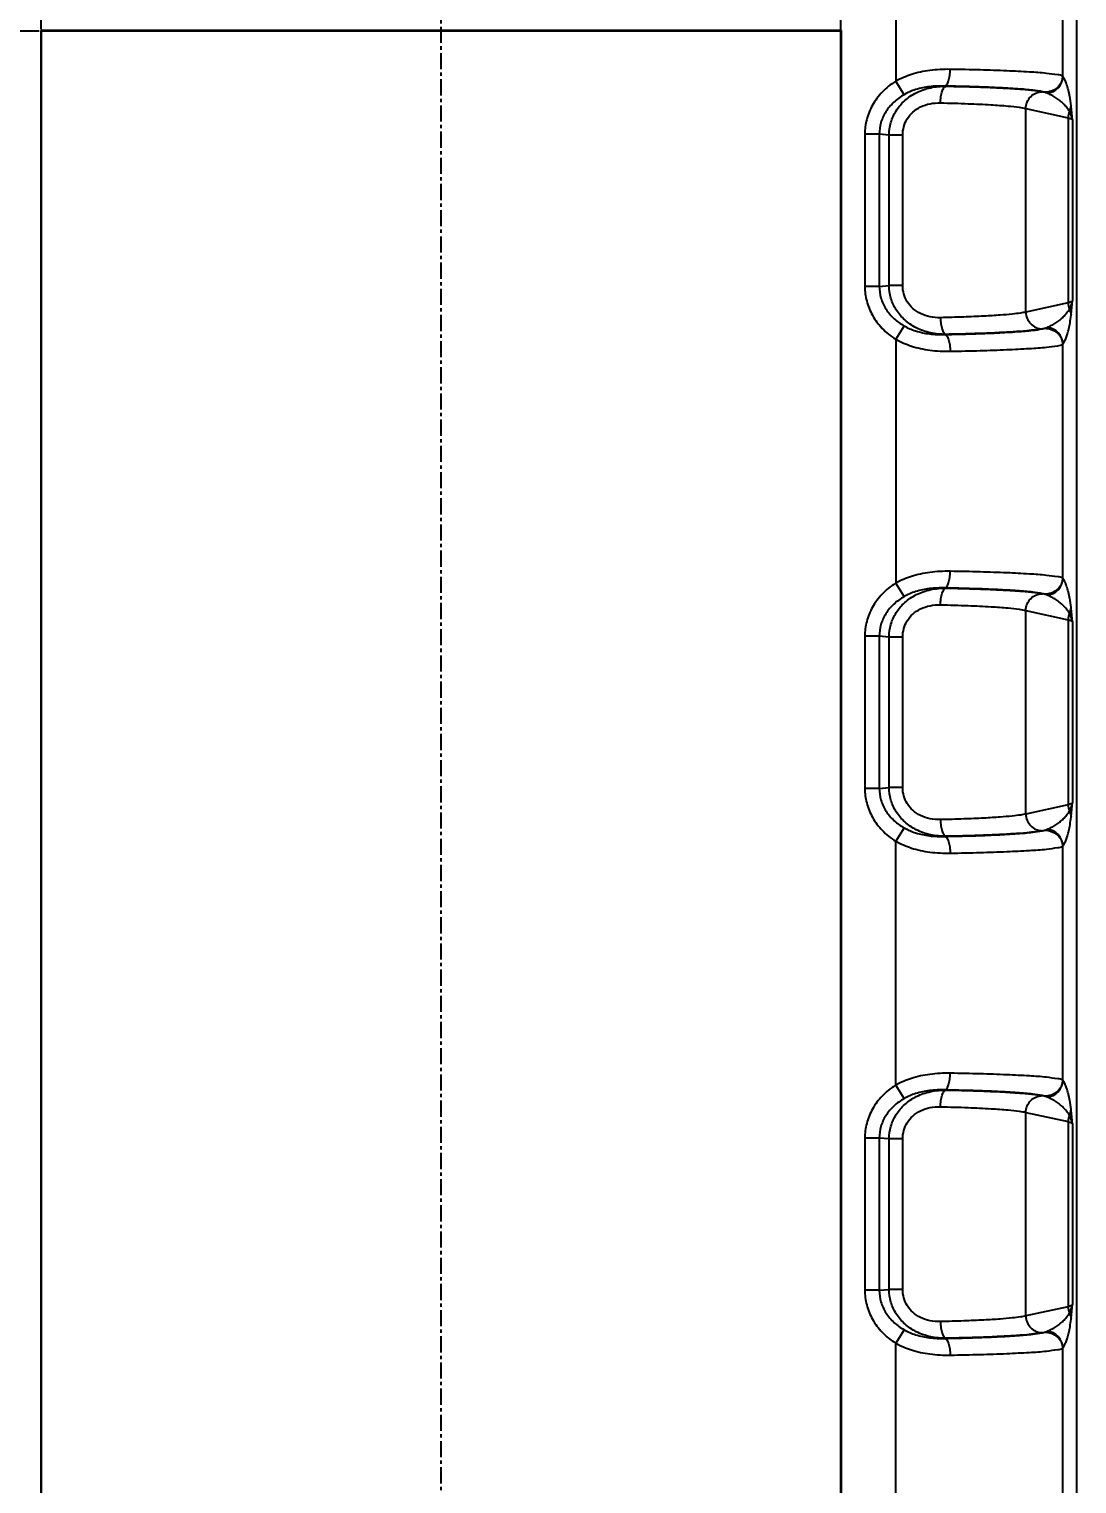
# Model space of a CAD drawing. Header units: inches. Extents: x 3700 to 4563, y 1353 to 2328.
# Drawn here: x 4174.31 to 4205.62, y 1490.68 to 1534.15 of the extents above; entities that cross this region are included whole.
import ezdxf

# ---------------------------------------------------------------- set-up
doc = ezdxf.new("R2010")
doc.units = ezdxf.units.IN
doc.header["$LTSCALE"] = 0.5
doc.linetypes.add('CENTER', pattern=[10.16, 6.35, -1.27, 1.27, -1.27])
doc.layers.add('06___PRT_ALL_SURFS', color=7, linetype='Continuous')
doc.styles.get("Standard").update_dxf_attribs({"font": 'txt', "bigfont": 'gbcbig.shx'})
doc.dimstyles.new('2.5', dxfattribs={"dimtxt": 2, "dimasz": 1, "dimexe": 0.18, "dimexo": 0.0625, "dimgap": 0.09, "dimtad": 0, "dimzin": 0, "dimdsep": 46, "dimtxsty": 'Standard', "dimcen": 1, "dimclrd": 3, "dimclre": 3, "dimadec": 0, "dimazin": 2, "dimtfac": 1, "dimtofl": 0, "dimtmove": 0, "dimatfit": 3, "dimfxl": 1, "dimtolj": 1, "dimtzin": 0, "dimarcsym": 0})

# ---------------------------------------------------------------- blocks, each defined once
blk = doc.blocks.new('*D90')
at = {"color": 3, "lineweight": -2}
for p, q in [((4174.674, 1534.152), (4174.674, 1545.767)), ((4175.674, 1545.587), (4182.701, 1545.587)), ((4197.574, 1545.587), (4190.548, 1545.587)), ((4198.574, 1534.152), (4198.574, 1545.767))]:
    blk.add_line(p, q, dxfattribs=at)
at = {"color": 3}
for points in [[(4175.674, 1545.753), (4175.674, 1545.42), (4174.674, 1545.587)], [(4197.574, 1545.753), (4197.574, 1545.42), (4198.574, 1545.587)]]:
    blk.add_solid(points, dxfattribs=at)
at = {"layer": 'Defpoints', "color": 0}
for p in [(4198.574, 1545.587), (4174.674, 1534.09), (4198.574, 1534.09)]:
    blk.add_point(p, dxfattribs=at)
at = {"color": 0, "insert": (4186.624, 1545.587), "char_height": 2, "attachment_point": 5}
blk.add_mtext('\\A1;23.90', dxfattribs=at)
blk = doc.blocks.new('*D91')
at = {"color": 3, "lineweight": -2}
for p, q in [((4174.612, 1534.09), (4161.99, 1534.09)), ((4162.17, 1533.09), (4162.17, 1487.996)), ((4162.17, 1434.39), (4162.17, 1479.483)), ((4174.612, 1433.39), (4161.99, 1433.39))]:
    blk.add_line(p, q, dxfattribs=at)
at = {"color": 3}
for points in [[(4162.004, 1533.09), (4162.337, 1533.09), (4162.17, 1534.09)], [(4162.004, 1434.39), (4162.337, 1434.39), (4162.17, 1433.39)]]:
    blk.add_solid(points, dxfattribs=at)
at = {"layer": 'Defpoints', "color": 0}
for p in [(4174.674, 1534.09), (4162.17, 1433.39), (4174.674, 1433.39)]:
    blk.add_point(p, dxfattribs=at)
at = {"color": 0, "insert": (4162.17, 1483.74), "char_height": 2, "attachment_point": 5, "rotation": 90}
blk.add_mtext('\\A1;100.70', dxfattribs=at)

msp = doc.modelspace()

# ---------------------------------------------------------------- linework, layer by layer
at = {"color": 1, "linetype": 'CENTER', "ltscale": 0.152}
msp.add_line((4186.624, 1425.74), (4186.624, 1541.74), dxfattribs=at)
at = {"color": 7, "linetype": 'Continuous'}
for p, q in [((4200.209, 1540.18), (4200.208, 1532.594)), ((4205.624, 1429.735), (4205.624, 1537.744)), ((4205.202, 1532.739), (4205.202, 1537.321)), ((4198.592, 1534.107), (4174.657, 1534.107)), ((4174.657, 1534.107), (4174.674, 1534.09)), ((4174.657, 1534.107), (4174.657, 1433.372)), ((4198.574, 1534.09), (4174.674, 1534.09)), ((4174.674, 1534.09), (4174.674, 1433.39)), ((4198.592, 1534.107), (4198.574, 1534.09)), ((4198.574, 1433.39), (4198.574, 1534.09)), ((4198.592, 1433.372), (4198.592, 1534.107)), ((4200.459, 1532.194), (4200.209, 1532.594)), ((4205.491, 1531.453), (4205.491, 1526.026)), ((4199.719, 1531.014), (4199.285, 1531.014)), ((4199.285, 1531.014), (4199.285, 1526.465)), ((4199.719, 1526.465), (4199.285, 1526.465)), ((4200.459, 1525.285), (4200.209, 1524.885)), ((4200.208, 1524.885), (4200.208, 1517.594)), ((4205.202, 1517.739), (4205.202, 1524.741)), ((4200.459, 1517.194), (4200.209, 1517.594)), ((4205.491, 1516.453), (4205.491, 1511.026)), ((4199.719, 1516.014), (4199.285, 1516.014)), ((4199.285, 1516.014), (4199.285, 1511.465)), ((4199.719, 1511.465), (4199.285, 1511.465)), ((4200.459, 1510.285), (4200.209, 1509.885)), ((4200.208, 1502.594), (4200.208, 1509.885)), ((4205.202, 1502.739), (4205.202, 1509.741)), ((4200.459, 1502.194), (4200.209, 1502.594)), ((4205.491, 1501.453), (4205.491, 1496.026)), ((4199.719, 1501.014), (4199.285, 1501.014)), ((4199.285, 1501.014), (4199.285, 1496.465)), ((4199.719, 1496.465), (4199.285, 1496.465)), ((4200.459, 1495.285), (4200.209, 1494.885)), ((4200.208, 1487.594), (4200.208, 1494.885)), ((4205.202, 1487.739), (4205.202, 1494.741))]:
    msp.add_line(p, q, dxfattribs=at)
for centre, radius, start, end in [((4204.701, 1532.741), 0.501, 273.6672, 359.9952), ((4196.912, 1530.814), 8.601, 7.0183, 8.9062), ((4204.701, 1524.738), 0.501, 0.251, 86.3302), ((4204.701, 1517.741), 0.501, 273.6672, 359.9952), ((4196.912, 1515.814), 8.601, 7.0183, 8.9062), ((4204.701, 1509.738), 0.501, 0.251, 86.3302), ((4204.701, 1502.741), 0.501, 273.6672, 359.9952), ((4196.912, 1500.814), 8.601, 7.0183, 8.9062), ((4204.701, 1494.738), 0.501, 0.251, 86.3302)]:
    msp.add_arc(centre, radius, start, end, dxfattribs=at)
for points, start_tangent, end_tangent in [([(4201.84, 1532.951), (4201.228, 1532.918), (4200.678, 1532.797), (4200.208, 1532.594)], (-0.999867, 0.016279), (-0.870574, -0.492038)), ([(4201.677, 1532.452), (4201.737, 1532.497), (4201.789, 1532.606), (4201.825, 1532.766), (4201.84, 1532.951)], (0.988715, 0.149812), (0.016194, 0.999869)), ([(4205.202, 1532.741), (4205.053, 1532.787), (4204.716, 1532.83), (4204.203, 1532.87), (4203.535, 1532.904), (4202.736, 1532.932), (4201.84, 1532.951)], (-0.743425, 0.668819), (-0.999868, 0.016277)), ([(4200.208, 1532.594), (4199.806, 1532.269), (4199.515, 1531.879), (4199.342, 1531.451), (4199.285, 1531.014)], (-0.846863, -0.531811), (0.000053, -1)), ([(4205.202, 1532.741), (4205.155, 1532.558), (4205.035, 1532.403), (4204.859, 1532.3), (4204.65, 1532.267)], (-0.040488, -0.99918), (-0.99976, 0.021919)), ([(4205.369, 1532.336), (4205.318, 1532.511), (4205.262, 1532.642), (4205.202, 1532.739)], (-0.240055, 0.970759), (-0.622849, 0.782342)), ([(4205.409, 1532.145), (4205.389, 1532.245), (4205.369, 1532.336)], (-0.180775, 0.983524), (-0.235655, 0.971837)), ([(4205.398, 1531.691), (4205.424, 1531.75), (4205.442, 1531.811), (4205.448, 1531.854)], (0.476978, 0.878915), (0.093017, 0.995664)), ([(4205.491, 1531.453), (4205.486, 1531.477), (4205.478, 1531.505), (4205.469, 1531.536), (4205.457, 1531.57), (4205.441, 1531.607), (4205.422, 1531.648), (4205.398, 1531.691)], (-0.192149, 0.981366), (-0.509236, 0.860627)), ([(4205.491, 1531.453), (4205.477, 1531.598), (4205.463, 1531.74), (4205.448, 1531.864)], (-0.097081, 0.995276), (-0.103845, 0.994594)), ([(4205.361, 1531.505), (4205.406, 1531.493), (4205.444, 1531.48), (4205.472, 1531.467), (4205.491, 1531.453)], (0.972064, -0.234715), (0.672678, -0.739935)), ([(4199.285, 1526.465), (4199.342, 1526.029), (4199.515, 1525.601), (4199.806, 1525.211), (4200.208, 1524.885)], (-0.000015, -1), (0.846857, -0.531821)), ([(4205.491, 1526.026), (4205.473, 1526.013), (4205.445, 1526), (4205.407, 1525.987), (4205.361, 1525.974)], (-0.672671, -0.739942), (-0.972064, -0.234715)), ([(4205.398, 1525.788), (4205.422, 1525.831), (4205.441, 1525.872), (4205.457, 1525.909), (4205.469, 1525.943), (4205.478, 1525.974), (4205.486, 1526.002), (4205.491, 1526.026)], (0.509234, 0.860628), (0.192177, 0.98136)), ([(4205.448, 1525.602), (4205.463, 1525.739), (4205.477, 1525.881), (4205.491, 1526.026)], (0.103844, 0.994594), (0.097102, 0.995274)), ([(4205.202, 1524.741), (4205.253, 1524.82), (4205.3, 1524.923), (4205.343, 1525.049), (4205.383, 1525.197), (4205.418, 1525.377), (4205.448, 1525.602)], (0.626121, 0.779726), (0.114868, 0.993381)), ([(4205.398, 1525.788), (4205.425, 1525.728), (4205.442, 1525.666), (4205.448, 1525.602)], (0.473729, -0.880671), (0.026224, -0.999656)), ([(4204.65, 1525.212), (4204.859, 1525.179), (4205.035, 1525.076), (4205.155, 1524.922), (4205.202, 1524.738)], (0.999759, 0.021971), (0.036071, -0.999349)), ([(4200.208, 1524.886), (4200.678, 1524.682), (4201.228, 1524.561), (4201.84, 1524.528)], (0.870576, -0.492033), (0.999868, 0.01627)), ([(4201.677, 1525.027), (4201.737, 1524.982), (4201.789, 1524.873), (4201.825, 1524.714), (4201.84, 1524.528)], (0.988656, -0.150199), (0.016157, -0.999869)), ([(4201.84, 1524.528), (4202.736, 1524.547), (4203.535, 1524.575), (4204.203, 1524.609), (4204.716, 1524.649), (4205.053, 1524.693), (4205.202, 1524.739)], (0.999868, 0.016275), (0.743444, 0.668798)), ([(4201.84, 1517.951), (4201.228, 1517.918), (4200.678, 1517.797), (4200.208, 1517.594)], (-0.999867, 0.016279), (-0.870574, -0.492038)), ([(4201.677, 1517.452), (4201.737, 1517.497), (4201.789, 1517.606), (4201.825, 1517.766), (4201.84, 1517.951)], (0.988715, 0.149812), (0.016194, 0.999869)), ([(4205.202, 1517.741), (4205.053, 1517.787), (4204.716, 1517.83), (4204.203, 1517.87), (4203.535, 1517.904), (4202.736, 1517.932), (4201.84, 1517.951)], (-0.743425, 0.668819), (-0.999868, 0.016277)), ([(4205.202, 1517.741), (4205.155, 1517.558), (4205.035, 1517.403), (4204.859, 1517.3), (4204.65, 1517.267)], (-0.040488, -0.99918), (-0.99976, 0.021919)), ([(4205.369, 1517.336), (4205.318, 1517.511), (4205.262, 1517.642), (4205.202, 1517.739)], (-0.240055, 0.970759), (-0.622849, 0.782342)), ([(4200.208, 1517.594), (4199.806, 1517.269), (4199.515, 1516.879), (4199.342, 1516.451), (4199.285, 1516.014)], (-0.846863, -0.531811), (0.000053, -1)), ([(4205.409, 1517.145), (4205.389, 1517.245), (4205.369, 1517.336)], (-0.180775, 0.983524), (-0.235655, 0.971837)), ([(4205.398, 1516.691), (4205.424, 1516.75), (4205.442, 1516.811), (4205.448, 1516.854)], (0.476978, 0.878915), (0.093017, 0.995664)), ([(4205.491, 1516.453), (4205.477, 1516.598), (4205.463, 1516.74), (4205.448, 1516.864)], (-0.097081, 0.995276), (-0.103845, 0.994594)), ([(4205.361, 1516.505), (4205.406, 1516.493), (4205.444, 1516.48), (4205.472, 1516.467), (4205.491, 1516.453)], (0.972064, -0.234715), (0.672678, -0.739935)), ([(4205.491, 1516.453), (4205.486, 1516.477), (4205.478, 1516.505), (4205.469, 1516.536), (4205.457, 1516.57), (4205.441, 1516.607), (4205.422, 1516.648), (4205.398, 1516.691)], (-0.192149, 0.981366), (-0.509236, 0.860627)), ([(4199.285, 1511.465), (4199.342, 1511.029), (4199.515, 1510.601), (4199.806, 1510.211), (4200.208, 1509.885)], (-0.000015, -1), (0.846857, -0.531821)), ([(4205.491, 1511.026), (4205.473, 1511.013), (4205.445, 1511), (4205.407, 1510.987), (4205.361, 1510.974)], (-0.672671, -0.739942), (-0.972064, -0.234715)), ([(4205.398, 1510.788), (4205.422, 1510.831), (4205.441, 1510.872), (4205.457, 1510.909), (4205.469, 1510.943), (4205.478, 1510.974), (4205.486, 1511.002), (4205.491, 1511.026)], (0.509234, 0.860628), (0.192177, 0.98136)), ([(4205.398, 1510.788), (4205.425, 1510.728), (4205.442, 1510.666), (4205.448, 1510.602)], (0.473729, -0.880671), (0.026224, -0.999656)), ([(4205.448, 1510.602), (4205.463, 1510.739), (4205.477, 1510.881), (4205.491, 1511.026)], (0.103844, 0.994594), (0.097102, 0.995274)), ([(4205.202, 1509.741), (4205.253, 1509.82), (4205.3, 1509.923), (4205.343, 1510.049), (4205.383, 1510.197), (4205.418, 1510.377), (4205.448, 1510.602)], (0.626121, 0.779726), (0.114868, 0.993381)), ([(4201.677, 1510.027), (4201.737, 1509.982), (4201.789, 1509.873), (4201.825, 1509.714), (4201.84, 1509.528)], (0.988656, -0.150199), (0.016157, -0.999869)), ([(4204.65, 1510.212), (4204.859, 1510.179), (4205.035, 1510.076), (4205.155, 1509.922), (4205.202, 1509.738)], (0.999759, 0.021971), (0.036071, -0.999349)), ([(4200.208, 1509.886), (4200.678, 1509.682), (4201.228, 1509.561), (4201.84, 1509.528)], (0.870576, -0.492033), (0.999868, 0.01627)), ([(4201.84, 1509.528), (4202.736, 1509.547), (4203.535, 1509.575), (4204.203, 1509.609), (4204.716, 1509.649), (4205.053, 1509.693), (4205.202, 1509.739)], (0.999868, 0.016275), (0.743444, 0.668798)), ([(4201.84, 1502.951), (4201.228, 1502.918), (4200.678, 1502.797), (4200.208, 1502.594)], (-0.999867, 0.016279), (-0.870574, -0.492038)), ([(4201.677, 1502.452), (4201.737, 1502.497), (4201.789, 1502.606), (4201.825, 1502.766), (4201.84, 1502.951)], (0.988715, 0.149812), (0.016194, 0.999869)), ([(4205.202, 1502.741), (4205.053, 1502.787), (4204.716, 1502.83), (4204.203, 1502.87), (4203.535, 1502.904), (4202.736, 1502.932), (4201.84, 1502.951)], (-0.743425, 0.668819), (-0.999868, 0.016277)), ([(4200.208, 1502.594), (4199.806, 1502.269), (4199.515, 1501.879), (4199.342, 1501.451), (4199.285, 1501.014)], (-0.846863, -0.531811), (0.000053, -1)), ([(4205.202, 1502.741), (4205.155, 1502.558), (4205.035, 1502.403), (4204.859, 1502.3), (4204.65, 1502.267)], (-0.040488, -0.99918), (-0.99976, 0.021919)), ([(4205.369, 1502.336), (4205.318, 1502.511), (4205.262, 1502.642), (4205.202, 1502.739)], (-0.240055, 0.970759), (-0.622849, 0.782342)), ([(4205.409, 1502.145), (4205.389, 1502.245), (4205.369, 1502.336)], (-0.180775, 0.983524), (-0.235655, 0.971837)), ([(4205.398, 1501.691), (4205.424, 1501.75), (4205.442, 1501.811), (4205.448, 1501.854)], (0.476978, 0.878915), (0.093017, 0.995664)), ([(4205.491, 1501.453), (4205.486, 1501.477), (4205.478, 1501.505), (4205.469, 1501.536), (4205.457, 1501.57), (4205.441, 1501.607), (4205.422, 1501.648), (4205.398, 1501.691)], (-0.192149, 0.981366), (-0.509236, 0.860627)), ([(4205.491, 1501.453), (4205.477, 1501.598), (4205.463, 1501.74), (4205.448, 1501.864)], (-0.097081, 0.995276), (-0.103845, 0.994594)), ([(4205.361, 1501.505), (4205.406, 1501.493), (4205.444, 1501.48), (4205.472, 1501.467), (4205.491, 1501.453)], (0.972064, -0.234715), (0.672678, -0.739935)), ([(4199.285, 1496.465), (4199.342, 1496.029), (4199.515, 1495.601), (4199.806, 1495.211), (4200.208, 1494.885)], (-0.000015, -1), (0.846857, -0.531821)), ([(4205.491, 1496.026), (4205.473, 1496.013), (4205.445, 1496), (4205.407, 1495.987), (4205.361, 1495.974)], (-0.672671, -0.739942), (-0.972064, -0.234715)), ([(4205.398, 1495.788), (4205.422, 1495.831), (4205.441, 1495.872), (4205.457, 1495.909), (4205.469, 1495.943), (4205.478, 1495.974), (4205.486, 1496.002), (4205.491, 1496.026)], (0.509234, 0.860628), (0.192177, 0.98136)), ([(4205.448, 1495.602), (4205.463, 1495.739), (4205.477, 1495.881), (4205.491, 1496.026)], (0.103844, 0.994594), (0.097102, 0.995274)), ([(4205.202, 1494.741), (4205.253, 1494.82), (4205.3, 1494.923), (4205.343, 1495.049), (4205.383, 1495.197), (4205.418, 1495.377), (4205.448, 1495.602)], (0.626121, 0.779726), (0.114868, 0.993381)), ([(4205.398, 1495.788), (4205.425, 1495.728), (4205.442, 1495.666), (4205.448, 1495.602)], (0.473729, -0.880671), (0.026224, -0.999656)), ([(4204.65, 1495.212), (4204.859, 1495.179), (4205.035, 1495.076), (4205.155, 1494.922), (4205.202, 1494.738)], (0.999759, 0.021971), (0.036071, -0.999349)), ([(4200.208, 1494.886), (4200.678, 1494.682), (4201.228, 1494.561), (4201.84, 1494.528)], (0.870576, -0.492033), (0.999868, 0.01627)), ([(4201.677, 1495.027), (4201.737, 1494.982), (4201.789, 1494.873), (4201.825, 1494.714), (4201.84, 1494.528)], (0.988656, -0.150199), (0.016157, -0.999869)), ([(4201.84, 1494.528), (4202.736, 1494.547), (4203.535, 1494.575), (4204.203, 1494.609), (4204.716, 1494.649), (4205.053, 1494.693), (4205.202, 1494.739)], (0.999868, 0.016275), (0.743444, 0.668798))]:
    msp.add_spline(points, degree=3, dxfattribs=dict(at, start_tangent=start_tangent, end_tangent=end_tangent))
at = {"layer": '06___PRT_ALL_SURFS', "color": 7, "linetype": 'Continuous'}
for p, q in [((4201.714, 1532.448), (4201.677, 1532.452)), ((4204.099, 1531.782), (4205.361, 1531.505)), ((4204.099, 1525.698), (4204.099, 1531.782)), ((4205.361, 1531.505), (4205.361, 1525.974)), ((4200.011, 1530.987), (4199.719, 1531.014)), ((4199.719, 1531.014), (4199.719, 1526.465)), ((4200.418, 1530.987), (4200.011, 1530.987)), ((4200.011, 1526.492), (4200.011, 1530.987)), ((4200.418, 1526.492), (4200.418, 1530.987)), ((4199.719, 1526.465), (4200.011, 1526.492)), ((4200.418, 1526.492), (4200.011, 1526.492)), ((4205.361, 1525.974), (4204.099, 1525.698)), ((4201.677, 1525.027), (4201.714, 1525.031)), ((4201.714, 1517.448), (4201.677, 1517.452)), ((4204.099, 1516.782), (4205.361, 1516.505)), ((4204.099, 1510.698), (4204.099, 1516.782)), ((4205.361, 1516.505), (4205.361, 1510.974)), ((4200.011, 1515.987), (4199.719, 1516.014)), ((4199.719, 1516.014), (4199.719, 1511.465)), ((4200.418, 1515.987), (4200.011, 1515.987)), ((4200.011, 1511.492), (4200.011, 1515.987)), ((4200.418, 1511.492), (4200.418, 1515.987)), ((4199.719, 1511.465), (4200.011, 1511.492)), ((4200.418, 1511.492), (4200.011, 1511.492)), ((4205.361, 1510.974), (4204.099, 1510.698)), ((4201.677, 1510.027), (4201.714, 1510.031)), ((4201.714, 1502.448), (4201.677, 1502.452)), ((4204.099, 1501.782), (4205.361, 1501.505)), ((4204.099, 1495.698), (4204.099, 1501.782)), ((4205.361, 1501.505), (4205.361, 1495.974)), ((4200.011, 1500.987), (4199.719, 1501.014)), ((4199.719, 1501.014), (4199.719, 1496.465)), ((4200.418, 1500.987), (4200.011, 1500.987)), ((4200.011, 1496.492), (4200.011, 1500.987)), ((4200.418, 1496.492), (4200.418, 1500.987)), ((4199.719, 1496.465), (4200.011, 1496.492)), ((4200.418, 1496.492), (4200.011, 1496.492)), ((4205.361, 1495.974), (4204.099, 1495.698)), ((4201.677, 1495.027), (4201.714, 1495.031))]:
    msp.add_line(p, q, dxfattribs=at)
for centre, start, end in [((4205.875, 1531.498), 158.0488, 179.3142), ((4205.875, 1525.981), 180.6858, 201.9512), ((4205.875, 1516.498), 158.0488, 179.3142), ((4205.875, 1510.981), 180.6858, 201.9512), ((4205.875, 1501.498), 158.0488, 179.3142), ((4205.875, 1495.981), 180.6858, 201.9512)]:
    msp.add_arc(centre, 0.514, start, end, dxfattribs=at)
for points, start_tangent, end_tangent in [([(4200.459, 1532.194), (4200.156, 1531.972), (4199.913, 1531.682), (4199.766, 1531.356), (4199.719, 1531.014)], (-0.866638, -0.498938), (0.00759, -0.999971)), ([(4200.011, 1530.987), (4200.066, 1531.364), (4200.224, 1531.715), (4200.478, 1532.017), (4200.824, 1532.253), (4201.254, 1532.403), (4201.714, 1532.448)], (0.007218, 0.999974), (0.999973, -0.007385)), ([(4201.677, 1532.452), (4201.216, 1532.432), (4200.805, 1532.345), (4200.459, 1532.194)], (-0.999646, 0.026609), (-0.866684, -0.498857)), ([(4201.547, 1531.949), (4201.562, 1532.135), (4201.599, 1532.294), (4201.652, 1532.404), (4201.714, 1532.448)], (0.016527, 0.999863), (0.9894, 0.145217)), ([(4204.591, 1532.281), (4204.31, 1532.326), (4203.856, 1532.367), (4203.254, 1532.403), (4202.52, 1532.431), (4201.677, 1532.452)], (-0.974332, 0.225116), (-0.999836, 0.018084)), ([(4201.714, 1532.448), (4202.645, 1532.424), (4203.416, 1532.392), (4203.986, 1532.354), (4204.366, 1532.316), (4204.591, 1532.281)], (0.999827, -0.018586), (0.976754, -0.214361)), ([(4204.099, 1531.782), (4204.138, 1531.971), (4204.244, 1532.133), (4204.401, 1532.241), (4204.591, 1532.281)], (0.011837, 0.99993), (1, 0.000295)), ([(4204.65, 1532.267), (4204.622, 1532.274), (4204.591, 1532.281)], (-0.967394, 0.253275), (-0.975597, 0.219571)), ([(4204.733, 1532.241), (4204.695, 1532.254), (4204.65, 1532.267)], (-0.926777, 0.375612), (-0.967402, 0.253247)), ([(4205.398, 1531.691), (4205.313, 1531.82), (4205.217, 1531.928), (4205.111, 1532.021), (4204.995, 1532.104), (4204.869, 1532.177), (4204.733, 1532.241)], (-0.449561, 0.893249), (-0.926827, 0.37549)), ([(4200.418, 1530.987), (4200.452, 1531.238), (4200.553, 1531.471), (4200.719, 1531.671), (4200.947, 1531.826), (4201.235, 1531.923), (4201.547, 1531.949)], (-0.000328, 1), (0.99978, -0.020986)), ([(4201.547, 1531.949), (4202.375, 1531.925), (4203.06, 1531.892), (4203.566, 1531.855), (4203.903, 1531.817), (4204.099, 1531.782)], (0.999781, -0.020925), (0.970837, -0.239741)), ([(4199.719, 1526.465), (4199.767, 1526.118), (4199.92, 1525.786), (4200.166, 1525.497), (4200.459, 1525.285)], (-0.007576, -0.999971), (0.866634, -0.498944)), ([(4201.714, 1525.031), (4201.254, 1525.076), (4200.825, 1525.226), (4200.479, 1525.462), (4200.224, 1525.764), (4200.066, 1526.114), (4200.011, 1526.492)], (-0.999973, -0.007389), (-0.007218, 0.999974)), ([(4201.547, 1525.53), (4201.235, 1525.556), (4200.948, 1525.653), (4200.719, 1525.808), (4200.553, 1526.008), (4200.452, 1526.241), (4200.418, 1526.492)], (-0.99978, -0.020982), (0.000328, 1)), ([(4204.099, 1525.698), (4203.944, 1525.668), (4203.694, 1525.637), (4203.332, 1525.605), (4202.847, 1525.575), (4202.24, 1525.549), (4201.547, 1525.53)], (-0.970837, -0.239741), (-0.999781, -0.02093)), ([(4204.099, 1525.698), (4204.138, 1525.508), (4204.244, 1525.347), (4204.401, 1525.238), (4204.597, 1525.198)], (0.011837, -0.99993), (0.999929, 0.011903)), ([(4204.733, 1525.238), (4204.869, 1525.302), (4204.995, 1525.375), (4205.11, 1525.458), (4205.217, 1525.551), (4205.313, 1525.659), (4205.398, 1525.788)], (0.926827, 0.375489), (0.449629, 0.893215)), ([(4200.459, 1525.285), (4200.805, 1525.134), (4201.216, 1525.047), (4201.677, 1525.027)], (0.866686, -0.498854), (0.999646, 0.026605)), ([(4201.547, 1525.53), (4201.562, 1525.344), (4201.599, 1525.185), (4201.652, 1525.076), (4201.714, 1525.031)], (0.016526, -0.999863), (0.989351, -0.145553)), ([(4201.677, 1525.027), (4202.508, 1525.047), (4203.24, 1525.076), (4203.848, 1525.112), (4204.307, 1525.153), (4204.591, 1525.198)], (0.999837, 0.018082), (0.974323, 0.225155)), ([(4204.591, 1525.198), (4204.412, 1525.169), (4204.13, 1525.137), (4203.721, 1525.106), (4203.175, 1525.076), (4202.492, 1525.05), (4201.714, 1525.031)], (-0.976754, -0.214362), (-0.999827, -0.018597)), ([(4204.597, 1525.198), (4204.612, 1525.203), (4204.632, 1525.208), (4204.65, 1525.212)], (0.976745, 0.214405), (0.976749, 0.214384)), ([(4204.65, 1525.212), (4204.694, 1525.225), (4204.733, 1525.238)], (0.967392, 0.253286), (0.926771, 0.375626)), ([(4200.011, 1515.987), (4200.066, 1516.364), (4200.224, 1516.715), (4200.478, 1517.017), (4200.824, 1517.253), (4201.254, 1517.403), (4201.714, 1517.448)], (0.007218, 0.999974), (0.999973, -0.007385)), ([(4201.677, 1517.452), (4201.216, 1517.432), (4200.805, 1517.345), (4200.459, 1517.194)], (-0.999646, 0.026609), (-0.866684, -0.498857)), ([(4201.547, 1516.949), (4201.562, 1517.135), (4201.599, 1517.294), (4201.652, 1517.404), (4201.714, 1517.448)], (0.016527, 0.999863), (0.9894, 0.145217)), ([(4204.591, 1517.281), (4204.31, 1517.326), (4203.856, 1517.367), (4203.254, 1517.403), (4202.52, 1517.431), (4201.677, 1517.452)], (-0.974332, 0.225116), (-0.999836, 0.018084)), ([(4201.714, 1517.448), (4202.645, 1517.424), (4203.416, 1517.392), (4203.986, 1517.354), (4204.366, 1517.316), (4204.591, 1517.281)], (0.999827, -0.018586), (0.976754, -0.214361)), ([(4204.099, 1516.782), (4204.138, 1516.971), (4204.244, 1517.133), (4204.401, 1517.241), (4204.591, 1517.281)], (0.011837, 0.99993), (1, 0.000295)), ([(4204.65, 1517.267), (4204.622, 1517.274), (4204.591, 1517.281)], (-0.967394, 0.253275), (-0.975597, 0.219571)), ([(4200.459, 1517.194), (4200.156, 1516.972), (4199.913, 1516.682), (4199.766, 1516.356), (4199.719, 1516.014)], (-0.866638, -0.498938), (0.00759, -0.999971)), ([(4200.418, 1515.987), (4200.452, 1516.238), (4200.553, 1516.471), (4200.719, 1516.671), (4200.947, 1516.826), (4201.235, 1516.923), (4201.547, 1516.949)], (-0.000328, 1), (0.99978, -0.020986)), ([(4201.547, 1516.949), (4202.375, 1516.925), (4203.06, 1516.892), (4203.566, 1516.855), (4203.903, 1516.817), (4204.099, 1516.782)], (0.999781, -0.020925), (0.970837, -0.239741)), ([(4204.733, 1517.241), (4204.695, 1517.254), (4204.65, 1517.267)], (-0.926777, 0.375612), (-0.967402, 0.253247)), ([(4205.398, 1516.691), (4205.313, 1516.82), (4205.217, 1516.928), (4205.111, 1517.021), (4204.995, 1517.104), (4204.869, 1517.177), (4204.733, 1517.241)], (-0.449561, 0.893249), (-0.926827, 0.37549)), ([(4199.719, 1511.465), (4199.767, 1511.118), (4199.92, 1510.786), (4200.166, 1510.497), (4200.459, 1510.285)], (-0.007576, -0.999971), (0.866634, -0.498944)), ([(4201.714, 1510.031), (4201.254, 1510.076), (4200.825, 1510.226), (4200.479, 1510.462), (4200.224, 1510.764), (4200.066, 1511.114), (4200.011, 1511.492)], (-0.999973, -0.007389), (-0.007218, 0.999974)), ([(4201.547, 1510.53), (4201.235, 1510.556), (4200.948, 1510.653), (4200.719, 1510.808), (4200.553, 1511.008), (4200.452, 1511.241), (4200.418, 1511.492)], (-0.99978, -0.020982), (0.000328, 1)), ([(4204.733, 1510.238), (4204.869, 1510.302), (4204.995, 1510.375), (4205.11, 1510.458), (4205.217, 1510.551), (4205.313, 1510.659), (4205.398, 1510.788)], (0.926827, 0.375489), (0.449629, 0.893215)), ([(4204.099, 1510.698), (4203.944, 1510.668), (4203.694, 1510.637), (4203.332, 1510.605), (4202.847, 1510.575), (4202.24, 1510.549), (4201.547, 1510.53)], (-0.970837, -0.239741), (-0.999781, -0.02093)), ([(4201.547, 1510.53), (4201.562, 1510.344), (4201.599, 1510.185), (4201.652, 1510.076), (4201.714, 1510.031)], (0.016526, -0.999863), (0.989351, -0.145553)), ([(4204.099, 1510.698), (4204.138, 1510.508), (4204.244, 1510.347), (4204.401, 1510.238), (4204.597, 1510.198)], (0.011837, -0.99993), (0.999929, 0.011903)), ([(4200.459, 1510.285), (4200.805, 1510.134), (4201.216, 1510.047), (4201.677, 1510.027)], (0.866686, -0.498854), (0.999646, 0.026605)), ([(4201.677, 1510.027), (4202.508, 1510.047), (4203.24, 1510.076), (4203.848, 1510.112), (4204.307, 1510.153), (4204.591, 1510.198)], (0.999837, 0.018082), (0.974323, 0.225155)), ([(4204.591, 1510.198), (4204.412, 1510.169), (4204.13, 1510.137), (4203.721, 1510.106), (4203.175, 1510.076), (4202.492, 1510.05), (4201.714, 1510.031)], (-0.976754, -0.214362), (-0.999827, -0.018597)), ([(4204.597, 1510.198), (4204.612, 1510.203), (4204.632, 1510.208), (4204.65, 1510.212)], (0.976745, 0.214405), (0.976749, 0.214384)), ([(4204.65, 1510.212), (4204.694, 1510.225), (4204.733, 1510.238)], (0.967392, 0.253286), (0.926771, 0.375626)), ([(4200.459, 1502.194), (4200.156, 1501.972), (4199.913, 1501.682), (4199.766, 1501.356), (4199.719, 1501.014)], (-0.866638, -0.498938), (0.00759, -0.999971)), ([(4200.011, 1500.987), (4200.066, 1501.364), (4200.224, 1501.715), (4200.478, 1502.017), (4200.824, 1502.253), (4201.254, 1502.403), (4201.714, 1502.448)], (0.007218, 0.999974), (0.999973, -0.007385)), ([(4201.677, 1502.452), (4201.216, 1502.432), (4200.805, 1502.345), (4200.459, 1502.194)], (-0.999646, 0.026609), (-0.866684, -0.498857)), ([(4201.547, 1501.949), (4201.562, 1502.135), (4201.599, 1502.294), (4201.652, 1502.404), (4201.714, 1502.448)], (0.016527, 0.999863), (0.9894, 0.145217)), ([(4204.591, 1502.281), (4204.31, 1502.326), (4203.856, 1502.367), (4203.254, 1502.403), (4202.52, 1502.431), (4201.677, 1502.452)], (-0.974332, 0.225116), (-0.999836, 0.018084)), ([(4201.714, 1502.448), (4202.645, 1502.424), (4203.416, 1502.392), (4203.986, 1502.354), (4204.366, 1502.316), (4204.591, 1502.281)], (0.999827, -0.018586), (0.976754, -0.214361)), ([(4204.099, 1501.782), (4204.138, 1501.971), (4204.244, 1502.133), (4204.401, 1502.241), (4204.591, 1502.281)], (0.011837, 0.99993), (1, 0.000295)), ([(4204.65, 1502.267), (4204.622, 1502.274), (4204.591, 1502.281)], (-0.967394, 0.253275), (-0.975597, 0.219571)), ([(4204.733, 1502.241), (4204.695, 1502.254), (4204.65, 1502.267)], (-0.926777, 0.375612), (-0.967402, 0.253247)), ([(4205.398, 1501.691), (4205.313, 1501.82), (4205.217, 1501.928), (4205.111, 1502.021), (4204.995, 1502.104), (4204.869, 1502.177), (4204.733, 1502.241)], (-0.449561, 0.893249), (-0.926827, 0.37549)), ([(4200.418, 1500.987), (4200.452, 1501.238), (4200.553, 1501.471), (4200.719, 1501.671), (4200.947, 1501.826), (4201.235, 1501.923), (4201.547, 1501.949)], (-0.000328, 1), (0.99978, -0.020986)), ([(4201.547, 1501.949), (4202.375, 1501.925), (4203.06, 1501.892), (4203.566, 1501.855), (4203.903, 1501.817), (4204.099, 1501.782)], (0.999781, -0.020925), (0.970837, -0.239741)), ([(4199.719, 1496.465), (4199.767, 1496.118), (4199.92, 1495.786), (4200.166, 1495.497), (4200.459, 1495.285)], (-0.007576, -0.999971), (0.866634, -0.498944)), ([(4201.714, 1495.031), (4201.254, 1495.076), (4200.825, 1495.226), (4200.479, 1495.462), (4200.224, 1495.764), (4200.066, 1496.114), (4200.011, 1496.492)], (-0.999973, -0.007389), (-0.007218, 0.999974)), ([(4201.547, 1495.53), (4201.235, 1495.556), (4200.948, 1495.653), (4200.719, 1495.808), (4200.553, 1496.008), (4200.452, 1496.241), (4200.418, 1496.492)], (-0.99978, -0.020982), (0.000328, 1)), ([(4204.099, 1495.698), (4203.944, 1495.668), (4203.694, 1495.637), (4203.332, 1495.605), (4202.847, 1495.575), (4202.24, 1495.549), (4201.547, 1495.53)], (-0.970837, -0.239741), (-0.999781, -0.02093)), ([(4204.099, 1495.698), (4204.138, 1495.508), (4204.244, 1495.347), (4204.401, 1495.238), (4204.597, 1495.198)], (0.011837, -0.99993), (0.999929, 0.011903)), ([(4204.733, 1495.238), (4204.869, 1495.302), (4204.995, 1495.375), (4205.11, 1495.458), (4205.217, 1495.551), (4205.313, 1495.659), (4205.398, 1495.788)], (0.926827, 0.375489), (0.449629, 0.893215)), ([(4200.459, 1495.285), (4200.805, 1495.134), (4201.216, 1495.047), (4201.677, 1495.027)], (0.866686, -0.498854), (0.999646, 0.026605)), ([(4201.547, 1495.53), (4201.562, 1495.344), (4201.599, 1495.185), (4201.652, 1495.076), (4201.714, 1495.031)], (0.016526, -0.999863), (0.989351, -0.145553)), ([(4201.677, 1495.027), (4202.508, 1495.047), (4203.24, 1495.076), (4203.848, 1495.112), (4204.307, 1495.153), (4204.591, 1495.198)], (0.999837, 0.018082), (0.974323, 0.225155)), ([(4204.591, 1495.198), (4204.412, 1495.169), (4204.13, 1495.137), (4203.721, 1495.106), (4203.175, 1495.076), (4202.492, 1495.05), (4201.714, 1495.031)], (-0.976754, -0.214362), (-0.999827, -0.018597)), ([(4204.597, 1495.198), (4204.612, 1495.203), (4204.632, 1495.208), (4204.65, 1495.212)], (0.976745, 0.214405), (0.976749, 0.214384)), ([(4204.65, 1495.212), (4204.694, 1495.225), (4204.733, 1495.238)], (0.967392, 0.253286), (0.926771, 0.375626))]:
    msp.add_spline(points, degree=3, dxfattribs=dict(at, start_tangent=start_tangent, end_tangent=end_tangent))

# ---------------------------------------------------------------- dimensions: what is measured, and where the dimension line sits
dim = msp.add_linear_dim(base=(4198.574, 1545.587), p1=(4174.674, 1534.09), p2=(4198.574, 1534.09), dimstyle='2.5')
dim.commit()
dim.dimension.update_dxf_attribs({"geometry": '*D90', "text_midpoint": (4186.624, 1545.587), "dimtype": 160})
dim = msp.add_linear_dim(base=(4162.17, 1433.39), p1=(4174.674, 1534.09), p2=(4174.674, 1433.39), angle=90, dimstyle='2.5')
dim.commit()
dim.dimension.update_dxf_attribs({"geometry": '*D91', "text_midpoint": (4162.17, 1483.74)})

doc.saveas('drawing.dxf')
